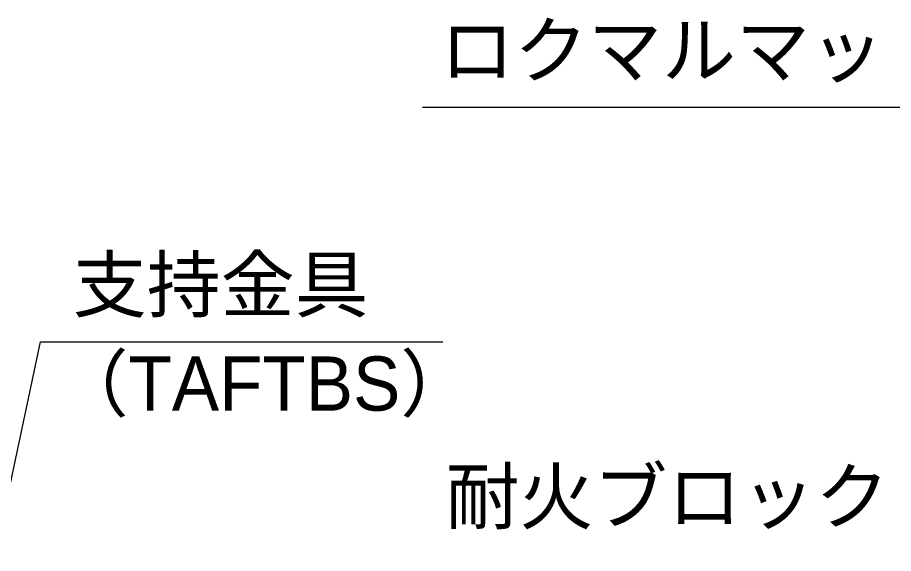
# Model space of a CAD drawing. Extents: x 443 to 1217, y -1921 to -677.
# Drawn here: x 494.58 to 534.98, y -1002.88 to -978.15 of the extents above; entities that cross this region are included whole.
import ezdxf
from ezdxf.enums import TextEntityAlignment as Align

# ---------------------------------------------------------------- set-up
doc = ezdxf.new("R2010")
doc.units = 0
doc.header["$MEASUREMENT"] = 0
doc.layers.get('0').update_dxf_attribs({"linetype": 'CONTINUOUS'})
doc.layers.add('10', color=7, linetype='CONTINUOUS')
doc.styles.add('ｽﾀｲﾙ2', font='MS PGothic.ttf')

msp = doc.modelspace()

# ---------------------------------------------------------------- linework, layer by layer
at = {"color": 7, "linetype": 'Continuous'}
for p, q in [((535.81, -982.298), (513.256, -982.298)), ((491.802, -1011.194), (495.63, -993.118)), ((495.63, -993.118), (514.19, -993.118))]:
    msp.add_line(p, q, dxfattribs=at)

# ---------------------------------------------------------------- texts
at = {"layer": '10', "linetype": 'Continuous', "style": 'ｽﾀｲﾙ2'}
for tag, p in [('ロクマルマット', (514.071, -981.649)), ('支持金具', (497.126, -992.469)), ('（TAFTBS）', (496.284, -997.041)), ('耐火ブロック', (514.317, -1002.244))]:
    msp.add_attdef(tag, text='', height=2.5, dxfattribs=at).set_placement(p, align=Align.BOTTOM_LEFT)

doc.saveas('drawing.dxf')
